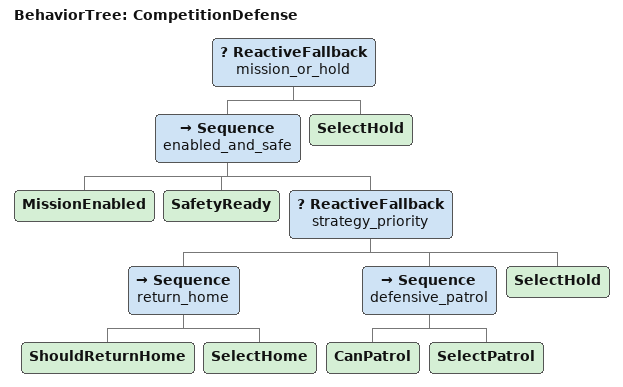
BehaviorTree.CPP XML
<root main_tree_to_execute="CompetitionDefense">
  <BehaviorTree ID="CompetitionDefense">
    <ReactiveFallback name="mission_or_hold">
      <Sequence name="enabled_and_safe">
        <MissionEnabled/>
        <SafetyReady/>
        <ReactiveFallback name="strategy_priority">
          <Sequence name="return_home">
            <ShouldReturnHome/>
            <SelectHome/>
          </Sequence>
          <Sequence name="defensive_patrol">
            <CanPatrol/>
            <SelectPatrol/>
          </Sequence>
          <SelectHold/>
        </ReactiveFallback>
      </Sequence>
      <SelectHold/>
    </ReactiveFallback>
  </BehaviorTree>
</root>
